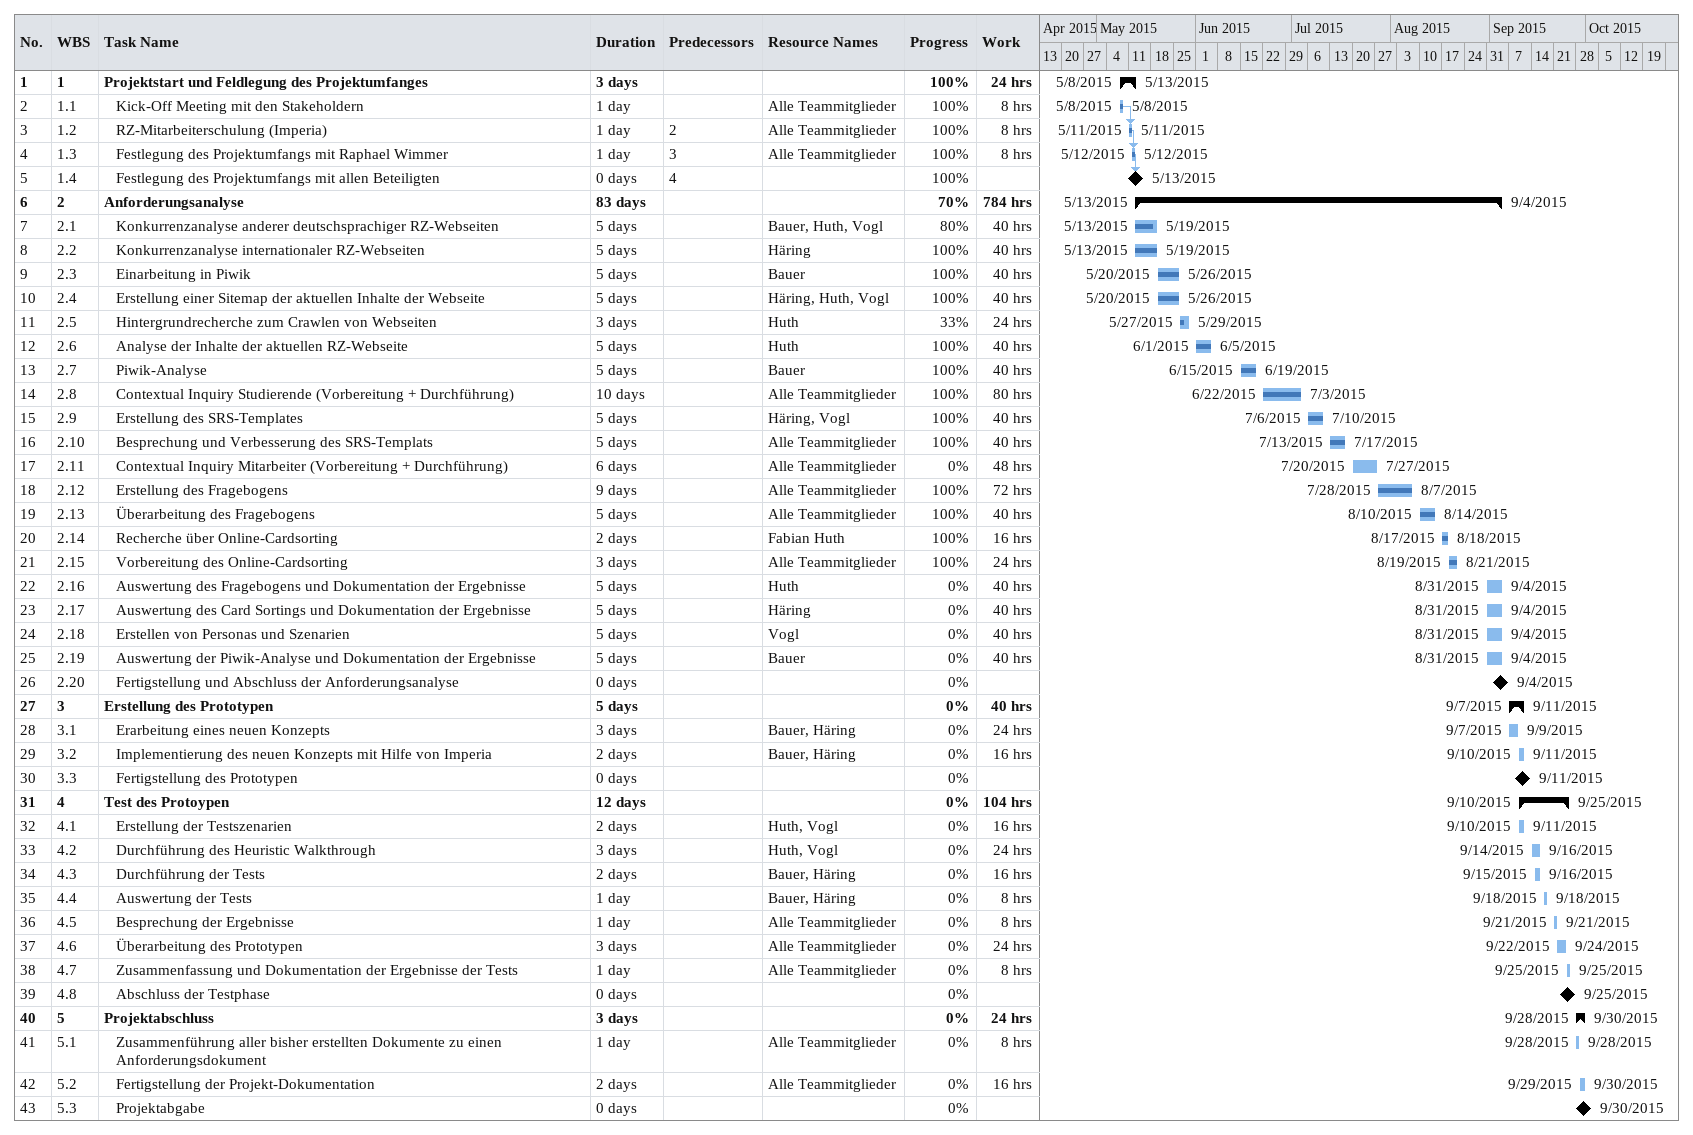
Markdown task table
| ID | WBS | Task | Duration | Start | Finish | Predecessors | Resources | % complete | Work (h) |
|---|---|---|---|---|---|---|---|---|---|
| 1 | 1 | **Projektstart und Feldlegung des Projektumfanges** | 3d | 2015-05-08 | 2015-05-13 |  |  | 100 | 24 |
| 2 | 1.1 | Kick-Off Meeting mit den Stakeholdern | 1d | 2015-05-08 | 2015-05-08 |  | Alle Teammitglieder | 100 | 8 |
| 3 | 1.2 | RZ-Mitarbeiterschulung (Imperia) | 1d | 2015-05-11 | 2015-05-11 | 2 | Alle Teammitglieder | 100 | 8 |
| 4 | 1.3 | Festlegung des Projektumfangs mit Raphael Wimmer | 1d | 2015-05-12 | 2015-05-12 | 3 | Alle Teammitglieder | 100 | 8 |
| 5 | 1.4 | Festlegung des Projektumfangs mit allen Beteiligten | 0d | 2015-05-13 | 2015-05-13 | 4 |  | 100 |  |
| 6 | 2 | **Anforderungsanalyse** | 83d | 2015-05-13 | 2015-09-04 |  |  | 70 | 784 |
| 7 | 2.1 | Konkurrenzanalyse anderer deutschsprachiger RZ-Webseiten | 5d | 2015-05-13 | 2015-05-19 |  | Bauer, Huth, Vogl | 80 | 40 |
| 8 | 2.2 | Konkurrenzanalyse internationaler RZ-Webseiten | 5d | 2015-05-13 | 2015-05-19 |  | Häring | 100 | 40 |
| 9 | 2.3 | Einarbeitung in Piwik | 5d | 2015-05-20 | 2015-05-26 |  | Bauer | 100 | 40 |
| 10 | 2.4 | Erstellung einer Sitemap der aktuellen Inhalte der Webseite | 5d | 2015-05-20 | 2015-05-26 |  | Häring, Huth, Vogl | 100 | 40 |
| 11 | 2.5 | Hintergrundrecherche zum Crawlen von Webseiten | 3d | 2015-05-27 | 2015-05-29 |  | Huth | 33 | 24 |
| 12 | 2.6 | Analyse der Inhalte der aktuellen RZ-Webseite | 5d | 2015-06-01 | 2015-06-05 |  | Huth | 100 | 40 |
| 13 | 2.7 | Piwik-Analyse | 5d | 2015-06-15 | 2015-06-19 |  | Bauer | 100 | 40 |
| 14 | 2.8 | Contextual Inquiry Studierende (Vorbereitung + Durchführung) | 10d | 2015-06-22 | 2015-07-03 |  | Alle Teammitglieder | 100 | 80 |
| 15 | 2.9 | Erstellung des SRS-Templates | 5d | 2015-07-06 | 2015-07-10 |  | Häring, Vogl | 100 | 40 |
| 16 | 2.10 | Besprechung und Verbesserung des SRS-Templats | 5d | 2015-07-13 | 2015-07-17 |  | Alle Teammitglieder | 100 | 40 |
| 17 | 2.11 | Contextual Inquiry Mitarbeiter (Vorbereitung + Durchführung) | 6d | 2015-07-20 | 2015-07-27 |  | Alle Teammitglieder | 0 | 48 |
| 18 | 2.12 | Erstellung des Fragebogens | 9d | 2015-07-28 | 2015-08-07 |  | Alle Teammitglieder | 100 | 72 |
| 19 | 2.13 | Überarbeitung des Fragebogens | 5d | 2015-08-10 | 2015-08-14 |  | Alle Teammitglieder | 100 | 40 |
| 20 | 2.14 | Recherche über Online-Cardsorting | 2d | 2015-08-17 | 2015-08-18 |  | Fabian Huth | 100 | 16 |
| 21 | 2.15 | Vorbereitung des Online-Cardsorting | 3d | 2015-08-19 | 2015-08-21 |  | Alle Teammitglieder | 100 | 24 |
| 22 | 2.16 | Auswertung des Fragebogens und Dokumentation der Ergebnisse | 5d | 2015-08-31 | 2015-09-04 |  | Huth | 0 | 40 |
| 23 | 2.17 | Auswertung des Card Sortings und Dokumentation der Ergebnisse | 5d | 2015-08-31 | 2015-09-04 |  | Häring | 0 | 40 |
| 24 | 2.18 | Erstellen von Personas und Szenarien | 5d | 2015-08-31 | 2015-09-04 |  | Vogl | 0 | 40 |
| 25 | 2.19 | Auswertung der Piwik-Analyse und Dokumentation der Ergebnisse | 5d | 2015-08-31 | 2015-09-04 |  | Bauer | 0 | 40 |
| 26 | 2.20 | Fertigstellung und Abschluss der Anforderungsanalyse | 0d | 2015-09-04 | 2015-09-04 |  |  | 0 |  |
| 27 | 3 | **Erstellung des Prototypen** | 5d | 2015-09-07 | 2015-09-11 |  |  | 0 | 40 |
| 28 | 3.1 | Erarbeitung eines neuen Konzepts | 3d | 2015-09-07 | 2015-09-09 |  | Bauer, Häring | 0 | 24 |
| 29 | 3.2 | Implementierung des neuen Konzepts mit Hilfe von Imperia | 2d | 2015-09-10 | 2015-09-11 |  | Bauer, Häring | 0 | 16 |
| 30 | 3.3 | Fertigstellung des Prototypen | 0d | 2015-09-11 | 2015-09-11 |  |  | 0 |  |
| 31 | 4 | **Test des Protoypen** | 12d | 2015-09-10 | 2015-09-25 |  |  | 0 | 104 |
| 32 | 4.1 | Erstellung der Testszenarien | 2d | 2015-09-10 | 2015-09-11 |  | Huth, Vogl | 0 | 16 |
| 33 | 4.2 | Durchführung des Heuristic Walkthrough | 3d | 2015-09-14 | 2015-09-16 |  | Huth, Vogl | 0 | 24 |
| 34 | 4.3 | Durchführung der Tests | 2d | 2015-09-15 | 2015-09-16 |  | Bauer, Häring | 0 | 16 |
| 35 | 4.4 | Auswertung der Tests | 1d | 2015-09-18 | 2015-09-18 |  | Bauer, Häring | 0 | 8 |
| 36 | 4.5 | Besprechung der Ergebnisse | 1d | 2015-09-21 | 2015-09-21 |  | Alle Teammitglieder | 0 | 8 |
| 37 | 4.6 | Überarbeitung des Prototypen | 3d | 2015-09-22 | 2015-09-24 |  | Alle Teammitglieder | 0 | 24 |
| 38 | 4.7 | Zusammenfassung und Dokumentation der Ergebnisse der Tests | 1d | 2015-09-25 | 2015-09-25 |  | Alle Teammitglieder | 0 | 8 |
| 39 | 4.8 | Abschluss der Testphase | 0d | 2015-09-25 | 2015-09-25 |  |  | 0 |  |
| 40 | 5 | **Projektabschluss** | 3d | 2015-09-28 | 2015-09-30 |  |  | 0 | 24 |
| 41 | 5.1 | Zusammenführung aller bisher erstellten Dokumente zu einen Anforderungsdokument | 1d | 2015-09-28 | 2015-09-28 |  | Alle Teammitglieder | 0 | 8 |
| 42 | 5.2 | Fertigstellung der Projekt-Dokumentation | 2d | 2015-09-29 | 2015-09-30 |  | Alle Teammitglieder | 0 | 16 |
| 43 | 5.3 | Projektabgabe | 0d | 2015-09-30 | 2015-09-30 |  |  | 0 |  |
